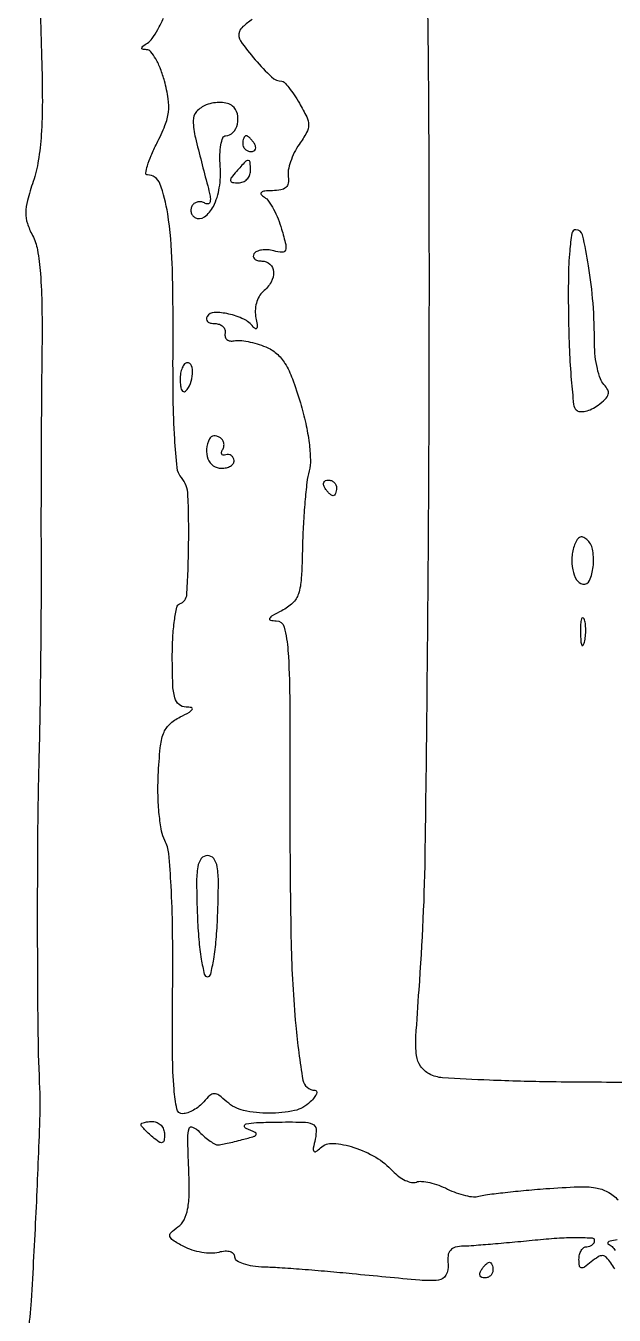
# Model space of a CAD drawing. Extents: x 0 to 5034, y 0 to 2560.
# Drawn here: x 681.3 to 756.5, y 1828.2 to 1993.1 of the extents above; entities that cross this region are included whole.
import ezdxf

# ---------------------------------------------------------------- set-up
doc = ezdxf.new("R2010")
doc.units = 0

msp = doc.modelspace()

# ---------------------------------------------------------------- linework, layer by layer
for points in [[(758.74137, 1858, -0.003255), (748.438598, 1858.067069, -0.007184), (740.57449, 1858.282498, -0.005097), (734.560192, 1858.595216, -0.107727), (732.84707, 1859.081846, -0.119932), (731.750565, 1860.063364, -0.121105), (731.232652, 1861.435498, -0.04446), (731.156614, 1863.885932, -0.004291), (731.552136, 1869.831846, 0.015395), (732.353391, 1887.941124, 0.001725), (732.764869, 1929.171539, 0.002298), (732.849579, 1972.955631, 0.003984), (732.463011, 2009.324173, -0.003154)], [(683.13197, 1995.15229, 0.004853), (683.278862, 1989, -0.007754), (683.380216, 1983.391177, -0.0175), (683.24241, 1979.144175, -0.022932), (682.864698, 1975.824416, -0.041221), (682.2094, 1973.164401, 0.016408), (681.480476, 1970.731701, 0.061314), (681.264671, 1969.152746, 0.081595), (681.466553, 1967.812155, 0.044805), (682.117433, 1966.280574, -0.080897), (682.74791, 1964.43963, -0.022274), (683.127714, 1961.391707, -0.016728), (683.324179, 1957.121658, -0.006236), (683.324489, 1951.116173, 0.001324), (683.267762, 1945.312433, 0.000737), (683.227784, 1938.240376, 0.000735), (683.208398, 1931.084399, 0.001191), (683.21535, 1925, -0.002218), (683.209813, 1918.923695, -0.001378), (683.152041, 1911.79375, -0.001382), (683.056201, 1904.758768, -0.0025), (682.933022, 1899, 0.00476), (682.772386, 1889.476899, 0.0022), (682.735874, 1877.090404, 0.002028), (682.801603, 1865.154803, 0.008558), (682.992527, 1858, -0.01997), (683.013583, 1852.54447, -0.00286), (682.546821, 1841.383061, -0.002297), (681.957559, 1830.084972, -0.030471), (681.468262, 1825.944408, 0.026924)], [(710.214644, 1993.878379, 0.021381), (709.024, 1992.961501, 0.127029), (708.57212, 1992.327346, 0.250408), (708.721959, 1991.12827, 0.024051), (710.594143, 1988.73154, 0.025725), (712.702068, 1986.525532, 0.191462), (714.024174, 1986, -0.214584), (714.316242, 1985.868604, -0.015283), (714.900829, 1985.16707, -0.019365), (715.56246, 1984.25086, -0.013286), (716.243759, 1983.164494, -0.020241), (717.18314, 1981.416354, -0.114471), (717.417295, 1980.391685, -0.126014), (717.164228, 1979.41686, -0.026658), (716.226489, 1977.914494, 0.037589), (715.600721, 1976.861423, 0.034382), (715.118214, 1975.695195, 0.03615), (714.834863, 1974.591413, 0.086823), (714.829981, 1973.75, -0.086481), (714.825887, 1972.950987, -0.170169), (714.516958, 1972.404818, -0.133399), (713.866864, 1972.087822, -0.045491), (712.812858, 1971.984687, 0.018637), (711.814096, 1971.940823, 0.147187), (711.387493, 1971.773671, 0.425773), (711.361809, 1971.517771, 0.075197), (711.768271, 1971.164378, -0.09905), (712.319779, 1970.637023, -0.028733), (712.940825, 1969.630574, -0.027669), (713.524878, 1968.390288, -0.026375), (713.978967, 1967.073338, -0.010274), (714.5001, 1965.10447, -0.148514), (714.459663, 1964.391639, -0.334025), (714.04302, 1964.121925, -0.046419), (712.961692, 1964.299767, 0.047138), (712.17051, 1964.428724, 0.055643), (711.41315, 1964.395528, 0.064678), (710.798801, 1964.216106, 0.152132), (710.441979, 1963.90612, 0.159385), (710.358858, 1963.562686, 0.191145), (710.504431, 1963.266173, 0.126121), (710.884171, 1963.065685, 0.05878), (711.440983, 1963, -0.183867), (712.488866, 1962.601174, -0.203237), (712.95099, 1961.625745, -0.141315), (712.628834, 1960.305554, -0.089729), (711.603235, 1959.085677, 0.095118), (711.103722, 1958.478486, 0.058638), (710.758127, 1957.617224, 0.055864), (710.608629, 1956.646745, 0.064167), (710.689981, 1955.713232, -0.01877), (710.842039, 1954.865827, -0.111489), (710.805404, 1954.420308, -0.467109), (710.625192, 1954.34566, -0.108878), (710.336747, 1954.587716, 0.118603), (709.124213, 1955.566189, 0.055767), (707.208231, 1956.225574, 0.057295), (705.357169, 1956.42172, 0.257561), (704.441979, 1955.90612, 0.159385), (704.358858, 1955.562686, 0.191145), (704.504431, 1955.266173, 0.126121), (704.884171, 1955.065685, 0.05878), (705.440983, 1955, -0.081436), (706.017512, 1954.905473, -0.109766), (706.468601, 1954.632812, -0.125265), (706.72317, 1954.226067, -0.127531), (706.75, 1953.75, 0.116697), (706.765804, 1953.297984, 0.156353), (706.988298, 1952.956516, 0.139168), (707.391949, 1952.782728, 0.085729), (707.912291, 1952.804097, -0.075733), (708.633174, 1952.848057, -0.025355), (709.681129, 1952.699339, -0.024564), (710.841581, 1952.414386, -0.025704), (711.950648, 1952.020442, -0.080887), (713.329004, 1951.16753, -0.075336), (714.404951, 1949.90266, -0.050645), (715.352542, 1947.957277, -0.015875), (716.374371, 1944.87712, -0.017722), (717.059059, 1942.230282, -0.02277), (717.489744, 1939.753382, -0.025061), (717.652008, 1937.636858, -0.069972), (717.484031, 1936.160775, 0.033549), (717.208354, 1934.695421, 0.008068), (716.954653, 1932.234986, 0.008249), (716.755215, 1929.395326, 0.008095), (716.648017, 1926.532796, -0.008694), (716.48844, 1922.403798, -0.063859), (716.128601, 1920.465537, -0.125127), (715.382137, 1919.275083, -0.073221), (714, 1918.297537, 0.00983), (712.782132, 1917.649399, 0.138386), (712.434903, 1917.303312, 0.515588), (712.538071, 1917.084204, 0.042618), (713.27905, 1917.014742, -0.342159), (714.314603, 1916.198304, -0.043615), (714.787376, 1913.204896, -0.01623), (715.008172, 1907.242185, -0.001348), (715.036991, 1891.75, 0.005365), (715.195046, 1875.774292, 0.017824), (715.785698, 1865.287943, 0.018833), (716.695528, 1858.30552, 0.366038), (718.239906, 1857, -0.312595), (718.439995, 1856.861359, -0.18655), (718.43699, 1856.559375, -0.073274), (718.157479, 1856.076916, -0.028512), (717.642857, 1855.5, -0.143517), (715.619851, 1854.39401, -0.054451), (712.388168, 1854.048759, -0.054339), (709.122301, 1854.412551, -0.129735), (706.972123, 1855.525228, 0.024584), (705.966959, 1856.348769, 0.160673), (705.35553, 1856.550457, 0.186416), (704.794153, 1856.333622, 0.035232), (704.020938, 1855.525228, -0.048673), (703.431951, 1854.941631, -0.041639), (702.710936, 1854.448036, -0.043633), (701.972956, 1854.109705, -0.085873), (701.338901, 1854, -0.353223), (700.584992, 1854.608519, -0.033541), (700.216301, 1857.123391, -0.018636), (700.032164, 1861.58542, -0.002911), (700.048425, 1870.403033, 0.00495), (700.032405, 1877.573282, 0.010565), (699.848158, 1883.110288, 0.009896), (699.539082, 1887.268968, 0.099684), (699.039941, 1888.925369, -0.078883), (698.619712, 1890.136572, -0.019069), (698.326185, 1892.244123, -0.019097), (698.172505, 1894.717196, -0.017937), (698.202862, 1897.247212, -0.011454), (698.453946, 1900.788857, -0.066326), (698.87341, 1902.612002, -0.116098), (699.646621, 1903.767413, -0.070846), (701, 1904.710134, 0.0107), (702.180995, 1905.337582, 0.133116), (702.540503, 1905.689296, 0.513308), (702.44239, 1905.910905, 0.049316), (701.75, 1905.985258, -0.175785), (700.85797, 1906.317398, -0.151308), (700.318756, 1907.166087, -0.058028), (700.059764, 1908.882703, -0.008455), (700, 1912.416667, -0.013589), (700.067496, 1914.899761, -0.020704), (700.273669, 1917.046354, -0.01627), (700.564463, 1918.743533, -0.262001), (700.931641, 1919.166667, 0.30168), (701.863111, 1920.414596, 0.01035), (702.083815, 1926.808115, 0.013381), (702.002262, 1933.103482, 0.164719), (701.154587, 1935.313733, -0.147348), (700.616918, 1936.584964, -0.01159), (700.303967, 1940.285632, -0.012264), (700.115426, 1945.426486, -0.004653), (700.095147, 1952.607213, 0.008642), (699.986646, 1962.652068, 0.030977), (699.410021, 1969.040292, 0.050906), (698.411222, 1972.892728, 0.313558), (696.819161, 1974, -0.456747), (696.609123, 1974.242448, -0.036316), (696.814865, 1975.181867, -0.029899), (697.285618, 1976.479616, -0.015996), (698.011926, 1978.023376, 0.022479), (699.064176, 1980.337306, 0.065024), (699.502105, 1982.038334, 0.06888), (699.475863, 1983.738865, 0.027522), (698.993705, 1986.023376, 0.026558), (698.495159, 1987.547483, 0.037548), (697.881592, 1988.836365, 0.04171), (697.248062, 1989.756985, 0.221534), (696.711456, 1990.015313, -0.040197), (696.201585, 1990.062863, -0.399453), (696.085034, 1990.22026, -0.205542), (696.224588, 1990.459469, -0.01803), (696.816259, 1990.86528, 0.100095), (697.410189, 1991.435061, 0.023946), (698.138748, 1992.60039, 0.02366), (698.861251, 1994.04576, 0.02147)], [(756.574387, 1834.167448, -0.01251), (756.060903, 1834.935698, 0.050531), (755.518034, 1835.627794, 0.190605), (755.026082, 1835.852214, 0.156052), (754.448336, 1835.699562, 0.03121), (753.576215, 1835.063253, -0.017273), (752.699149, 1834.385108, -0.208041), (752.291307, 1834.296725, -0.319313), (752.057401, 1834.544895, -0.034428), (752, 1835.377555, -0.059737), (752.074395, 1835.99802, -0.078585), (752.29375, 1836.523407, -0.096868), (752.618582, 1836.875257, -0.159372), (753, 1837, 0.077348), (753.382027, 1837.059454, 0.090001), (753.70625, 1837.231682, 0.100775), (753.922998, 1837.487915, 0.125969), (754, 1837.788704, 0.398737), (753.728618, 1838.0749, 0.01115), (751.870312, 1838.132204, 0.017003), (749.530006, 1838.07257, 0.010112), (746.75, 1837.850527, -0.002009), (743.810192, 1837.567712, -0.002239), (740.972213, 1837.319007, -0.002065), (738.551175, 1837.127825, -0.011765), (737.26179, 1837.061823, 0.052676), (736.182388, 1836.917553, 0.156116), (735.552114, 1836.532984, 0.154586), (735.258618, 1835.851118, 0.051344), (735.26179, 1834.75, -0.148782), (734.995377, 1833.364136, -0.251652), (734.039202, 1832.720577, -0.047516), (731.631036, 1832.710012, -0.001948), (723, 1833.527809, 0.002935), (719.853572, 1833.819669, 0.002667), (716.601633, 1834.084606, 0.002668), (713.690092, 1834.290568, 0.008588), (711.75024, 1834.383966, -0.028234), (710.29346, 1834.511596, -0.045852), (709.086222, 1834.801251, -0.058592), (708.253951, 1835.197317, -0.257838), (708.00024, 1835.65638, 0.185793), (707.840377, 1836.071489, 0.137338), (707.420244, 1836.336549, 0.090564), (706.76031, 1836.408917, 0.046124), (705.934293, 1836.272566, -0.069001), (704.968958, 1836.15813, -0.036579), (703.767092, 1836.270122, -0.035572), (702.532218, 1836.568591, -0.045815), (701.457368, 1837.022816, -0.01523), (700.070107, 1837.820528, -0.183382), (699.700848, 1838.300511, -0.280641), (699.82711, 1838.786492, -0.034521), (700.702607, 1839.524492, 0.114811), (701.498502, 1840.448952, 0.074492), (701.962189, 1841.787499, 0.044394), (702.156517, 1843.804794, 0.012024), (702.102748, 1847.016074, -0.004063), (701.975626, 1850.906445, -0.079276), (702.13531, 1852.093825, -0.466193), (702.600746, 1852.294138, -0.080004), (703.494645, 1851.648213, 0.019347), (704.175432, 1851.018166, 0.023909), (704.858025, 1850.488174, 0.023319), (705.460411, 1850.105649, 0.135637), (705.821429, 1850.013655, 0.041541), (706.220941, 1850.055013, 0.0061), (707.019314, 1850.215513, 0.006853), (707.96004, 1850.430126, 0.005837), (708.946448, 1850.681658, 0.006605), (710.466771, 1851.109895, 0.240375), (710.722139, 1851.352401, 0.39068), (710.611771, 1851.60952, 0.011857), (709.446448, 1852.097719, -0.301487), (709.228271, 1852.408463, -0.358437), (709.442009, 1852.682817, -0.043624), (710.757226, 1852.85934, -0.00845), (713.15638, 1852.929715, -0.006755), (716.697892, 1852.925874, -0.097385), (717.92197, 1852.666566, -0.281096), (718.376057, 1852.030288, -0.077241), (718.270337, 1850.75, 0.012802), (718.026754, 1849.612544, 0.184316), (718.099109, 1849.213073, 0.432045), (718.355597, 1849.158022, 0.036162), (718.94609, 1849.632134, -0.207439), (720.562085, 1850.203276, -0.060624), (723.208679, 1849.693052, -0.05626), (726.012276, 1848.427739, -0.072648), (728.203122, 1846.651041, 0.046749), (728.950736, 1845.977936, 0.051659), (729.78691, 1845.480853, 0.058271), (730.583338, 1845.219832, 0.136425), (731.203122, 1845.263835, -0.107764), (731.883061, 1845.3509, -0.033365), (732.908247, 1845.191707, -0.031632), (734.062875, 1844.854681, -0.03003), (735.186655, 1844.369871, 0.029247), (736.311646, 1843.88245, 0.030537), (737.4699, 1843.53767, 0.032075), (738.500661, 1843.366948, 0.103868), (739.186655, 1843.440619, -0.046071), (740.045337, 1843.634351, -0.004095), (742.248448, 1843.903651, -0.005318), (744.8871, 1844.175883, -0.004121), (747.76551, 1844.418032, -0.008797), (751.898915, 1844.658421, -0.048601), (754.121706, 1844.532414, -0.087201), (755.639922, 1844.016259, -0.071049), (757.01551, 1842.98449, 0.023059)], [(756.887491, 1837.856994, 0.0391), (755.96875, 1837.717133, 0.182733), (755.693132, 1837.532308, 0.484869), (755.75, 1837.337719, -0.101835), (756.22689, 1837.020829, -0.066156), (756.628314, 1836.491913, -0.062607)]]:
    msp.add_lwpolyline(points, format="xyb")
for points in [[(704.340493, 1982.950535, 0.119559), (703.105681, 1982.104782, 0.189726), (702.663178, 1980.919394, 0.056546), (702.951433, 1978.726293, 0.00381), (704.523867, 1972.600847, -0.016318), (704.82186, 1971.306398, -0.082956), (704.84257, 1970.569611, -0.300043), (704.61434, 1970.309613, -0.20817), (704.214941, 1970.367159, 0.086702), (703.759399, 1970.549427, 0.094163), (703.282526, 1970.5589, 0.100222), (702.858755, 1970.39566, 0.112915), (702.552786, 1970.08541, 0.094261), (702.398102, 1969.681343, 0.096694), (702.404598, 1969.252502, 0.098986), (702.570613, 1968.865532, 0.10403), (702.870381, 1968.580109, 0.304411), (704.098478, 1968.626089, 0.120303), (705.245335, 1969.97964, 0.076333), (706.009786, 1972.357135, 0.057765), (706.128676, 1975.099648, -0.023367), (706.090769, 1976.594641, -0.038316), (706.214571, 1977.854272, -0.045843), (706.459413, 1978.752256, -0.312897), (706.816542, 1979, 0.212131), (707.752927, 1979.415992, 0.128009), (708.323454, 1980.511781, 0.116583), (708.314602, 1981.829588, 0.165078), (707.690559, 1982.811722, 0.103025), (707.069842, 1983.128766, 0.056432), (706.222353, 1983.260456, 0.051533), (705.272013, 1983.201877, 0.049543)], [(709, 1978, 0.105053), (709.081062, 1977.618444, 0.099167), (709.311086, 1977.29375, 0.09642), (709.654762, 1977.076123, 0.093332), (710.059017, 1977, 0.108972), (710.413961, 1977.078288, 0.182303), (710.6254, 1977.29375, 0.161196), (710.656512, 1977.6179, 0.082592), (710.5, 1978, 0.029505), (710.231006, 1978.382774, 0.035638), (709.933975, 1978.70625, 0.038439), (709.65171, 1978.934461, 0.151918), (709.440983, 1979, 0.210953), (709.272352, 1978.92554, 0.081139), (709.129539, 1978.70625, 0.061769), (709.032345, 1978.382849, 0.042167)], [(708.210573, 1974.461963, 0.017756), (707.553366, 1973.661216, 0.208212), (707.459106, 1973.27802, 0.325335), (707.687524, 1973.055481, 0.035838), (708.460573, 1973, 0.096419), (709.048138, 1973.114368, 0.097291), (709.547793, 1973.440625, 0.098537), (709.882332, 1973.9276, 0.101721), (710, 1974.5, 0.019434), (709.955338, 1975.648652, 0.397768), (709.719977, 1975.861798, 0.201684), (709.322999, 1975.68486, 0.007679)], [(750.656627, 1955.893924, 0.006982), (750.777789, 1951.577857, 0.010394), (751.014985, 1947.806827, 0.005803), (751.314966, 1944.665652, 0.173963), (751.656627, 1943.960694, 0.176816), (752.122361, 1943.749906, 0.072728), (752.823971, 1943.799244, 0.059505), (753.639246, 1944.082398, 0.045697), (754.446253, 1944.571067, 0.03173), (755.366263, 1945.344796, 0.133429), (755.735767, 1945.957301, 0.190501), (755.677486, 1946.544312, 0.077642), (755.196253, 1947.203747, -0.11), (754.733929, 1947.930981, -0.030358), (754.348846, 1949.238288, -0.029116), (754.082709, 1950.811842, -0.026802), (753.991308, 1952.45, 0.018035), (753.794445, 1957.599378, 0.021977), (753.225503, 1962.389315, 0.015474), (752.45563, 1966.326174, 0.34987), (751.610709, 1967.000551, 0.366876), (751.09663, 1966.565115, 0.019774), (750.809744, 1964.286306, 0.018841), (750.647199, 1960.903546, 0.006109)], [(701, 1947.833333, 0.03047), (701.047913, 1947.047827, 0.080137), (701.204336, 1946.507461, 0.2027), (701.434675, 1946.301695, 0.286074), (701.695611, 1946.362278, 0.105931), (702.320079, 1947.327326, 0.076138), (702.590117, 1948.586443, 0.099013), (702.44647, 1949.619981, 0.319036), (701.911516, 1950, 0.218452), (701.562731, 1949.839978, 0.078229), (701.267758, 1949.363542, 0.059481), (701.066752, 1948.662941, 0.040166)], [(704.754232, 1940.266312, 0.093052), (704.377835, 1938.952017, 0.118397), (704.556239, 1937.707169, 0.141743), (705.236546, 1936.829973, 0.158696), (706.25, 1936.5, 0.055685), (706.912146, 1936.573972, 0.080763), (707.456563, 1936.79375, 0.105784), (707.80176, 1937.118995, 0.177849), (707.9, 1937.5, 0.102678), (707.786864, 1937.860233, 0.117554), (707.543166, 1938.125534, 0.117001), (707.204988, 1938.25315, 0.101035), (706.82567, 1938.225223, -0.08807), (706.498299, 1938.192645, -0.250328), (706.311051, 1938.311893, -0.205677), (706.284416, 1938.558816, -0.06392), (706.441982, 1938.906125, 0.098133), (706.59512, 1939.315533, 0.097727), (706.580879, 1939.753037, 0.098155), (706.40178, 1940.150817, 0.099951), (706.08541, 1940.447214, 0.076159), (705.694606, 1940.613157, 0.096446), (705.303651, 1940.635555, 0.111232), (704.974193, 1940.512816, 0.132806)], [(721, 1934, -0.042167), (720.967655, 1933.617151, -0.061769), (720.870461, 1933.29375, -0.081139), (720.727648, 1933.07446, -0.210953), (720.559017, 1933, -0.151918), (720.34829, 1933.065539, -0.038439), (720.066025, 1933.29375, -0.035638), (719.768994, 1933.617226, -0.029505), (719.5, 1934, -0.082592), (719.343488, 1934.3821, -0.161196), (719.3746, 1934.70625, -0.182303), (719.586039, 1934.921712, -0.108972), (719.940983, 1935, -0.093332), (720.345238, 1934.923877, -0.09642), (720.688914, 1934.70625, -0.099167), (720.918938, 1934.381556, -0.105053)], [(751.448209, 1926.725631, 0.072072), (751.091313, 1925.148252, 0.071324), (751.194772, 1923.528567, 0.085186), (751.69643, 1922.258427, 0.21053), (752.5, 1921.697179, 0.354314), (753.350691, 1922.146941, 0.073463), (753.812491, 1923.905791, 0.06351), (753.778011, 1925.964232, 0.161841), (753.117447, 1927.282553, 0.07297), (752.604088, 1927.664545, 0.206894), (752.168839, 1927.702072, 0.172886), (751.789007, 1927.404588, 0.049437)], [(752.194949, 1915.5, 0.012823), (752.235556, 1914.431793, 0.080377), (752.356533, 1913.900903, 0.597527), (752.51666, 1913.883358, 0.087174), (752.692991, 1914.269032, 0.037336), (752.832894, 1915.036634, 0.029507), (752.872264, 1915.880008, 0.030339), (752.814405, 1916.671085, 0.06278), (752.655937, 1917.269032, 0.31318), (752.47713, 1917.386009, 0.333666), (752.315079, 1917.257153, 0.052471), (752.212705, 1916.580113, 0.014395)], [(703.207936, 1879.25, 0.0119), (703.392074, 1876.258046, 0.019986), (703.70649, 1873.760516, 0.015099), (704.089117, 1871.827268, 0.349581), (704.5, 1871.5, 0.349581), (704.910883, 1871.827268, 0.015099), (705.29351, 1873.760516, 0.019986), (705.607926, 1876.258046, 0.0119), (705.792064, 1879.25, 0.006397), (705.897775, 1883.498902, 0.044349), (705.738672, 1885.573022, 0.122024), (705.291225, 1886.608037, 0.234118), (704.5, 1887, 0.234118), (703.708775, 1886.608037, 0.122024), (703.261328, 1885.573022, 0.044349), (703.102225, 1883.498902, 0.006397)], [(699, 1851.377555, -0.035496), (698.942264, 1850.565314, -0.304492), (698.71069, 1850.308142, -0.217533), (698.310961, 1850.381629, -0.020633), (697.5, 1851, -0.013852), (696.925446, 1851.504355, -0.019119), (696.440625, 1851.99011, -0.016008), (696.074552, 1852.412416, -0.172217), (696, 1852.622445, -0.294983), (696.09443, 1852.768578, -0.044235), (696.440625, 1852.889093, -0.037907), (696.92515, 1852.972666, -0.023761), (697.5, 1853, -0.107348), (698.072293, 1852.875699, -0.099536), (698.559375, 1852.523407, -0.095788), (698.885941, 1851.996941, -0.091307)], [(741, 1834, -0.105053), (740.918938, 1833.618444, -0.099167), (740.688914, 1833.29375, -0.09642), (740.345238, 1833.076123, -0.093332), (739.940983, 1833, -0.108972), (739.586039, 1833.078288, -0.182303), (739.3746, 1833.29375, -0.161196), (739.343488, 1833.6179, -0.082592), (739.5, 1834, -0.029505), (739.768994, 1834.382774, -0.035638), (740.066025, 1834.70625, -0.038439), (740.34829, 1834.934461, -0.151918), (740.559017, 1835, -0.210953), (740.727648, 1834.92554, -0.081139), (740.870461, 1834.70625, -0.061769), (740.967655, 1834.382849, -0.042167)]]:
    msp.add_lwpolyline(points, format="xyb", close=True)

doc.saveas('drawing.dxf')
